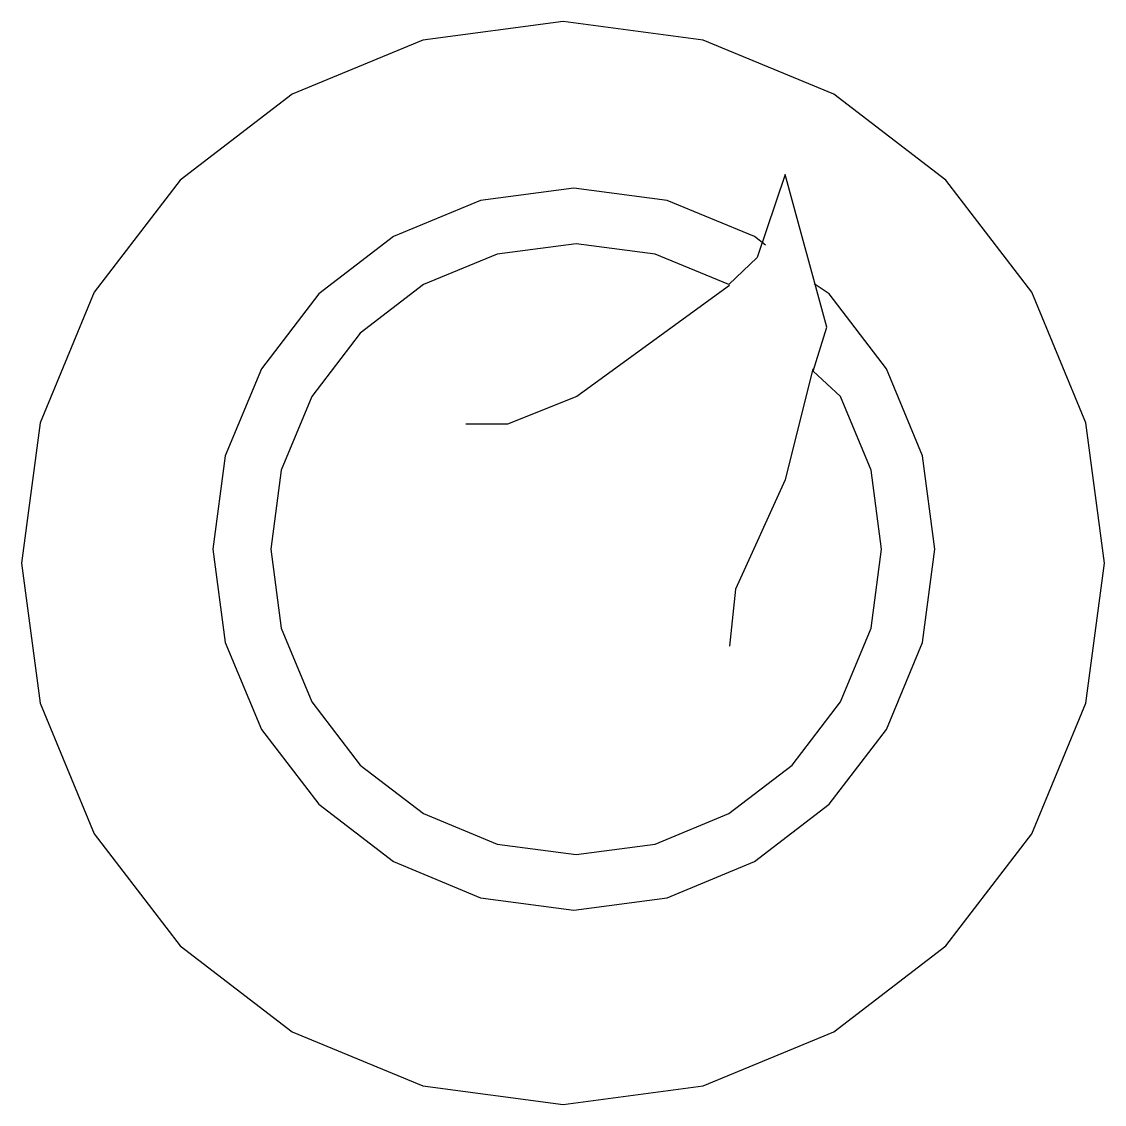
# Model space of a CAD drawing. Extents: x -195 to 195, y -195 to 195.
import ezdxf

# ---------------------------------------------------------------- set-up
doc = ezdxf.new("R2010")
doc.units = 0
doc.layers.add('下絵', color=7, linetype='CONTINUOUS')

msp = doc.modelspace()

# ---------------------------------------------------------------- linework, layer by layer
at = {"layer": '下絵', "color": 7, "linetype": 'CONTINUOUS'}
for p, q in [((3.923048, 135), (-29.723428, 130.570357)), ((37.569524, 130.570357), (3.923048, 135)), ((-29.723428, 130.570357), (-61.076952, 117.583302)), ((68.923048, 117.583302), (37.569524, 130.570357)), ((-61.076952, 117.583302), (-88.000833, 96.923882)), ((73, 114.5), (68.923048, 117.583302)), ((95.84693, 96.923882), (90.5, 100.5)), ((-88.000833, 96.923882), (-108.660254, 70)), ((116.506351, 70), (95.84693, 96.923882)), ((-108.660254, 70), (-121.647309, 38.646476)), ((129.493406, 38.646476), (116.506351, 70)), ((-121.647309, 38.646476), (-126.076952, 5)), ((133.923048, 5), (129.493406, 38.646476)), ((-126.076952, 5), (-126.076952, 5)), ((-126.076952, 5), (-121.647309, -28.646476)), ((129.493406, -28.646476), (133.923048, 5)), ((-121.647309, -28.646476), (-108.660254, -60)), ((116.506351, -60), (129.493406, -28.646476)), ((-108.660254, -60), (-88.000833, -86.923882)), ((95.84693, -86.923882), (116.506351, -60)), ((-88.000833, -86.923882), (-61.076952, -107.583302)), ((68.923048, -107.583302), (95.84693, -86.923882)), ((-61.076952, -107.583302), (-29.723428, -120.570357)), ((37.569524, -120.570357), (68.923048, -107.583302)), ((-29.723428, -120.570357), (3.923048, -125)), ((3.923048, -125), (37.569524, -120.570357))]:
    msp.add_line(p, q, dxfattribs=at)
for points in [[(-195, 0), (-188.355536, -50.469714), (-168.874954, -97.5), (-137.885823, -137.885822), (-97.5, -168.874954), (-50.469714, -188.355536), (0, -195), (50.469713, -188.355536), (97.5, -168.874954), (137.885822, -137.885822), (168.874953, -97.5), (188.355536, -50.469714), (195, 0), (188.355536, 50.469714), (168.874953, 97.5), (137.885822, 137.885822), (97.5, 168.874954), (50.469713, 188.355536), (0, 195), (-50.469714, 188.355536), (-97.5, 168.874954), (-137.885823, 137.885822), (-168.874954, 97.5), (-188.355536, 50.469714), (-195, 0), (-195, 0)], [(-105.262795, 5), (-101.514636, -23.470095), (-90.525589, -50), (-73.044541, -72.781746), (-50.262795, -90.262794), (-23.73289, -101.251841), (4.737205, -105), (33.2073, -101.251841), (59.737205, -90.262794), (82.518951, -72.781746), (100, -50), (110.989046, -23.470095), (114.737205, 5), (110.989046, 33.470095), (100, 60), (90.165206, 69.124633), (95, 85), (80, 140), (70, 110), (59.737205, 100.262794), (33.2073, 111.251841), (4.737205, 115), (-23.73289, 111.251841), (-50.262795, 100.262794), (-73.044541, 82.781746), (-90.525589, 60), (-101.514636, 33.470095), (-105.262795, 5), (-105.262795, 5)], [(60, 100), (5, 60), (-20, 50), (-35, 50)], [(90, 70), (80, 30), (62.165206, -9.375367), (60, -30)]]:
    msp.add_lwpolyline(points, dxfattribs=at)

doc.saveas('drawing.dxf')
